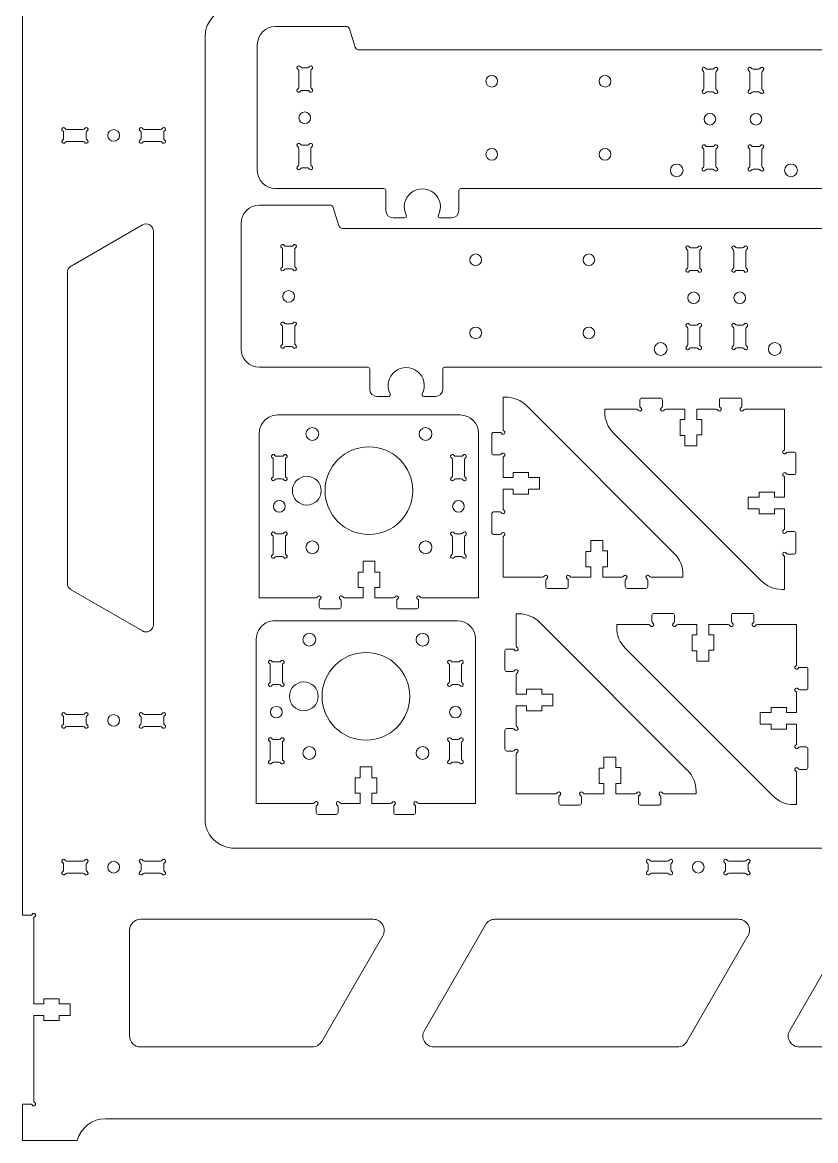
# Model space of a CAD drawing. Header units: millimetres. Extents: x 206 to 904, y 195 to 663.
# Drawn here: x 209.8 to 427, y 195.4 to 501.3 of the extents above; entities that cross this region are included whole.
import ezdxf

# ---------------------------------------------------------------- set-up
doc = ezdxf.new("R2010")
doc.units = ezdxf.units.MM

msp = doc.modelspace()

# ---------------------------------------------------------------- linework, layer by layer
at = {"color": 7, "linetype": 'Continuous', "lineweight": 15}
for p, q in [((209.85, 523.73), (209.85, 257.03)), ((298.43, 500.22), (279.16, 500.22)), ((300.94, 494.54), (299.38, 499.52)), ((259.85, 497.38), (259.85, 283.38)), ((274.16, 495.22), (274.16, 460.84)), ((506.78, 493.84), (301.9, 493.84)), ((285.51, 488.06), (285.51, 483.59)), ((287.95, 488.92), (286.38, 488.92)), ((288.81, 483.59), (288.81, 488.06)), ((396.39, 487.67), (396.39, 483.2)), ((398.82, 488.54), (397.25, 488.54)), ((399.69, 483.2), (399.69, 487.67)), ((408.99, 487.67), (408.99, 483.2)), ((411.42, 488.54), (409.85, 488.54)), ((412.29, 483.2), (412.29, 487.67)), ((286.38, 482.72), (287.95, 482.72)), ((397.25, 482.34), (398.82, 482.34)), ((409.85, 482.34), (411.42, 482.34)), ((221.15, 469.62), (221.15, 471.19)), ((222.01, 472.05), (226.48, 472.05)), ((227.35, 471.19), (227.35, 469.62)), ((242.35, 469.62), (242.35, 471.19)), ((243.21, 472.05), (247.68, 472.05)), ((248.55, 471.19), (248.55, 469.62)), ((226.48, 468.75), (222.01, 468.75)), ((247.68, 468.75), (243.21, 468.75)), ((285.51, 466.86), (285.51, 462.39)), ((287.95, 467.72), (286.38, 467.72)), ((288.81, 462.39), (288.81, 466.86)), ((396.39, 466.47), (396.39, 462)), ((398.82, 467.34), (397.25, 467.34)), ((399.69, 462), (399.69, 466.47)), ((408.99, 466.47), (408.99, 462)), ((411.42, 467.34), (409.85, 467.34)), ((412.29, 462), (412.29, 466.47)), ((286.38, 461.52), (287.95, 461.52)), ((397.25, 461.14), (398.82, 461.14)), ((409.85, 461.14), (411.42, 461.14)), ((279.16, 455.84), (308.84, 455.84)), ((309.34, 455.34), (309.34, 449.84)), ((329.34, 449.84), (329.34, 455.34)), ((329.84, 455.84), (478.84, 455.84)), ((294.01, 451.36), (274.74, 451.36)), ((296.52, 445.67), (294.96, 450.66)), ((311.34, 447.84), (314.49, 447.84)), ((324.18, 447.84), (327.34, 447.84)), ((223.17, 434.63), (242.69, 445.9)), ((245.73, 444.15), (245.73, 336.59)), ((269.74, 446.36), (269.74, 411.97)), ((502.36, 444.97), (297.48, 444.97)), ((281.09, 439.19), (281.09, 434.72)), ((283.53, 440.06), (281.96, 440.06)), ((284.39, 434.72), (284.39, 439.19)), ((391.97, 438.8), (391.97, 434.34)), ((394.4, 439.67), (392.83, 439.67)), ((395.27, 434.34), (395.27, 438.8)), ((404.57, 438.8), (404.57, 434.34)), ((407, 439.67), (405.43, 439.67)), ((407.87, 434.34), (407.87, 438.8)), ((222.16, 432.88), (222.16, 347.87)), ((281.96, 433.86), (283.53, 433.86)), ((392.83, 433.47), (394.4, 433.47)), ((405.43, 433.47), (407, 433.47)), ((281.09, 417.99), (281.09, 413.52)), ((283.53, 418.86), (281.96, 418.86)), ((284.39, 413.52), (284.39, 417.99)), ((391.97, 417.6), (391.97, 413.14)), ((394.4, 418.47), (392.83, 418.47)), ((395.27, 413.14), (395.27, 417.6)), ((404.57, 417.6), (404.57, 413.14)), ((407, 418.47), (405.43, 418.47)), ((407.87, 413.14), (407.87, 417.6)), ((281.96, 412.66), (283.53, 412.66)), ((392.83, 412.27), (394.4, 412.27)), ((405.43, 412.27), (407, 412.27)), ((274.74, 406.97), (304.42, 406.97)), ((325.42, 406.97), (474.42, 406.97)), ((304.92, 406.47), (304.92, 400.97)), ((324.92, 400.97), (324.92, 406.47)), ((306.92, 398.97), (310.07, 398.97)), ((319.76, 398.97), (322.92, 398.97)), ((341.43, 398.8), (341.43, 390.05)), ((342.13, 398.8), (341.43, 398.8)), ((378.9, 398.03), (378.9, 396.35)), ((384.55, 398.54), (379.42, 398.54)), ((385.06, 396.35), (385.06, 398.03)), ((400.66, 398.03), (400.66, 396.35)), ((406.3, 398.54), (401.17, 398.54)), ((406.81, 396.35), (406.81, 398.03)), ((388.28, 356.06), (347.94, 396.4)), ((369.26, 395.47), (369.26, 394.76)), ((378.01, 395.47), (369.26, 395.47)), ((391.22, 395.47), (385.95, 395.47)), ((391.22, 392.67), (391.22, 395.47)), ((394.5, 395.47), (394.5, 392.67)), ((399.77, 395.47), (394.5, 395.47)), ((418.51, 395.47), (407.7, 395.47)), ((418.51, 384.66), (418.51, 395.47)), ((329.71, 393.91), (279.71, 393.91)), ((389.91, 392.67), (391.22, 392.67)), ((389.91, 388.28), (389.91, 392.67)), ((394.5, 392.67), (395.81, 392.67)), ((395.81, 392.67), (395.81, 388.47)), ((274.71, 388.91), (274.71, 343.91)), ((334.71, 343.91), (334.71, 388.91)), ((338.35, 388.64), (338.35, 383.51)), ((340.54, 389.16), (338.86, 389.16)), ((371.66, 388.96), (412, 348.62)), ((391.22, 388.28), (389.91, 388.28)), ((391.22, 385.47), (391.22, 388.28)), ((394.5, 388.47), (394.5, 385.47)), ((395.81, 388.47), (394.5, 388.47)), ((280.97, 382.61), (279.41, 382.61)), ((330.01, 382.61), (328.45, 382.61)), ((338.86, 383), (340.54, 383)), ((394.5, 385.47), (391.22, 385.47)), ((421.08, 383.77), (419.4, 383.77)), ((421.59, 378.12), (421.59, 383.25)), ((278.54, 381.75), (278.54, 377.28)), ((281.84, 377.28), (281.84, 381.75)), ((327.58, 381.75), (327.58, 377.28)), ((330.88, 377.28), (330.88, 381.75)), ((341.43, 382.11), (341.43, 376.8)), ((279.41, 376.41), (280.97, 376.41)), ((328.45, 376.41), (330.01, 376.41)), ((341.43, 376.8), (344.23, 376.8)), ((344.23, 378.15), (348.43, 378.15)), ((344.23, 376.8), (344.23, 378.15)), ((348.43, 378.15), (348.43, 376.8)), ((348.43, 376.8), (351.43, 376.8)), ((351.43, 376.8), (351.43, 373.6)), ((418.51, 371.41), (418.51, 376.72)), ((419.4, 377.61), (421.08, 377.61)), ((341.43, 373.6), (341.43, 368.29)), ((344.23, 373.6), (341.43, 373.6)), ((344.23, 372.25), (344.23, 373.6)), ((348.43, 373.6), (348.43, 372.25)), ((351.43, 373.6), (348.43, 373.6)), ((348.43, 372.25), (344.23, 372.25)), ((408.51, 371.41), (411.51, 371.41)), ((408.51, 368.21), (408.51, 371.41)), ((411.51, 372.76), (415.71, 372.76)), ((411.51, 371.41), (411.51, 372.76)), ((415.71, 372.76), (415.71, 371.41)), ((415.71, 371.41), (418.51, 371.41)), ((340.54, 367.4), (338.86, 367.4)), ((411.51, 368.21), (408.51, 368.21)), ((411.51, 366.86), (411.51, 368.21)), ((415.71, 368.21), (415.71, 366.86)), ((418.51, 368.21), (415.71, 368.21)), ((418.51, 362.9), (418.51, 368.21)), ((338.35, 366.89), (338.35, 361.76)), ((415.71, 366.86), (411.51, 366.86)), ((280.97, 361.41), (279.41, 361.41)), ((330.01, 361.41), (328.45, 361.41)), ((338.86, 361.25), (340.54, 361.25)), ((421.08, 362.01), (419.4, 362.01)), ((421.59, 356.37), (421.59, 361.5)), ((278.54, 360.55), (278.54, 356.08)), ((281.84, 356.08), (281.84, 360.55)), ((327.58, 360.55), (327.58, 356.08)), ((330.88, 356.08), (330.88, 360.55)), ((341.43, 360.36), (341.43, 349.55)), ((365.44, 359.55), (368.72, 359.55)), ((365.44, 356.55), (365.44, 359.55)), ((368.72, 359.55), (368.72, 356.73)), ((279.41, 355.21), (280.97, 355.21)), ((328.45, 355.21), (330.01, 355.21)), ((364.13, 356.55), (365.44, 356.55)), ((364.13, 352.35), (364.13, 356.55)), ((368.72, 356.73), (370.03, 356.73)), ((370.03, 356.73), (370.03, 352.35)), ((418.51, 346.21), (418.51, 354.97)), ((419.4, 355.86), (421.08, 355.86)), ((303.11, 353.91), (306.31, 353.91)), ((303.11, 350.91), (303.11, 353.91)), ((306.31, 353.91), (306.31, 350.91)), ((365.44, 352.35), (364.13, 352.35)), ((365.44, 349.55), (365.44, 352.35)), ((368.72, 352.35), (368.72, 349.55)), ((370.03, 352.35), (368.72, 352.35)), ((301.76, 350.91), (303.11, 350.91)), ((301.76, 346.71), (301.76, 350.91)), ((306.31, 350.91), (307.66, 350.91)), ((307.66, 350.91), (307.66, 346.71)), ((341.43, 349.55), (352.24, 349.55)), ((360.17, 349.55), (365.44, 349.55)), ((368.72, 349.55), (373.99, 349.55)), ((381.93, 349.55), (390.68, 349.55)), ((390.68, 349.55), (390.68, 350.25)), ((242.69, 334.84), (223.17, 346.11)), ((303.11, 346.71), (301.76, 346.71)), ((303.11, 343.91), (303.11, 346.71)), ((306.31, 346.71), (306.31, 343.91)), ((307.66, 346.71), (306.31, 346.71)), ((353.13, 348.66), (353.13, 346.98)), ((353.64, 346.47), (358.77, 346.47)), ((359.28, 346.98), (359.28, 348.66)), ((374.88, 348.66), (374.88, 346.98)), ((375.39, 346.47), (380.52, 346.47)), ((381.04, 346.98), (381.04, 348.66)), ((417.81, 346.21), (418.51, 346.21)), ((274.71, 343.91), (290.25, 343.91)), ((291.11, 343.05), (291.11, 341.41)), ((297.11, 341.41), (297.11, 343.05)), ((297.98, 343.91), (303.11, 343.91)), ((306.31, 343.91), (311.45, 343.91)), ((312.31, 343.05), (312.31, 341.41)), ((318.31, 341.41), (318.31, 343.05)), ((319.18, 343.91), (334.71, 343.91)), ((291.61, 340.91), (296.61, 340.91)), ((312.81, 340.91), (317.81, 340.91)), ((387.83, 339.63), (382.7, 339.63)), ((409.59, 339.63), (404.46, 339.63)), ((328.89, 337.63), (278.89, 337.63)), ((345.03, 339.52), (345.03, 330.76)), ((345.73, 339.52), (345.03, 339.52)), ((391.87, 296.78), (351.53, 337.12)), ((382.19, 339.11), (382.19, 337.44)), ((388.35, 337.44), (388.35, 339.11)), ((403.94, 339.11), (403.94, 337.44)), ((410.1, 337.44), (410.1, 339.11)), ((372.54, 336.55), (372.54, 335.85)), ((381.3, 336.55), (372.54, 336.55)), ((394.5, 336.55), (389.23, 336.55)), ((393.19, 333.75), (394.5, 333.75)), ((393.19, 329.37), (393.19, 333.75)), ((394.5, 333.75), (394.5, 336.55)), ((397.79, 336.55), (397.79, 333.75)), ((403.05, 336.55), (397.79, 336.55)), ((397.79, 333.75), (399.09, 333.75)), ((399.09, 333.75), (399.09, 329.55)), ((421.8, 336.55), (410.99, 336.55)), ((421.8, 325.74), (421.8, 336.55)), ((273.89, 332.63), (273.89, 287.63)), ((333.89, 287.63), (333.89, 332.63)), ((341.95, 329.36), (341.95, 324.23)), ((344.14, 329.88), (342.46, 329.88)), ((374.95, 330.04), (415.29, 289.7)), ((394.5, 329.37), (393.19, 329.37)), ((394.5, 326.55), (394.5, 329.37)), ((397.79, 329.55), (397.79, 326.55)), ((399.09, 329.55), (397.79, 329.55)), ((277.72, 325.46), (277.72, 320.99)), ((280.15, 326.33), (278.59, 326.33)), ((281.02, 320.99), (281.02, 325.46)), ((326.76, 325.46), (326.76, 320.99)), ((329.19, 326.33), (327.63, 326.33)), ((330.06, 320.99), (330.06, 325.46)), ((397.79, 326.55), (394.5, 326.55)), ((424.36, 324.85), (422.68, 324.85)), ((424.87, 319.21), (424.87, 324.34)), ((342.46, 323.72), (344.14, 323.72)), ((345.03, 322.83), (345.03, 317.52)), ((278.59, 320.13), (280.15, 320.13)), ((327.63, 320.13), (329.19, 320.13)), ((347.83, 318.87), (352.03, 318.87)), ((347.83, 317.52), (347.83, 318.87)), ((352.03, 318.87), (352.03, 317.52)), ((422.68, 318.7), (424.36, 318.7)), ((345.03, 317.52), (347.83, 317.52)), ((352.03, 317.52), (355.03, 317.52)), ((355.03, 317.52), (355.03, 314.32)), ((421.8, 312.5), (421.8, 317.81)), ((345.03, 314.32), (345.03, 309.01)), ((347.83, 314.32), (345.03, 314.32)), ((347.83, 312.97), (347.83, 314.32)), ((352.03, 312.97), (347.83, 312.97)), ((352.03, 314.32), (352.03, 312.97)), ((355.03, 314.32), (352.03, 314.32)), ((411.8, 312.5), (414.8, 312.5)), ((411.8, 309.3), (411.8, 312.5)), ((414.8, 313.85), (419, 313.85)), ((414.8, 312.5), (414.8, 313.85)), ((419, 313.85), (419, 312.5)), ((419, 312.5), (421.8, 312.5)), ((221.15, 311.14), (221.15, 309.57)), ((226.48, 312), (222.01, 312)), ((227.35, 309.57), (227.35, 311.14)), ((242.35, 311.14), (242.35, 309.57)), ((247.68, 312), (243.21, 312)), ((248.55, 309.57), (248.55, 311.14)), ((414.8, 309.3), (411.8, 309.3)), ((414.8, 307.95), (414.8, 309.3)), ((419, 309.3), (419, 307.95)), ((421.8, 309.3), (419, 309.3)), ((421.8, 303.99), (421.8, 309.3)), ((222.01, 308.7), (226.48, 308.7)), ((243.21, 308.7), (247.68, 308.7)), ((341.95, 307.61), (341.95, 302.48)), ((344.14, 308.12), (342.46, 308.12)), ((419, 307.95), (414.8, 307.95)), ((277.72, 304.26), (277.72, 299.79)), ((280.15, 305.13), (278.59, 305.13)), ((281.02, 299.79), (281.02, 304.26)), ((326.76, 304.26), (326.76, 299.79)), ((329.19, 305.13), (327.63, 305.13)), ((330.06, 299.79), (330.06, 304.26)), ((424.36, 303.1), (422.68, 303.1)), ((342.46, 301.97), (344.14, 301.97)), ((345.03, 301.08), (345.03, 290.27)), ((369.04, 300.27), (372.32, 300.27)), ((369.04, 297.27), (369.04, 300.27)), ((372.32, 300.27), (372.32, 297.45)), ((424.87, 297.46), (424.87, 302.59)), ((278.59, 298.93), (280.15, 298.93)), ((302.29, 297.63), (305.49, 297.63)), ((302.29, 294.63), (302.29, 297.63)), ((305.49, 297.63), (305.49, 294.63)), ((327.63, 298.93), (329.19, 298.93)), ((367.73, 297.27), (369.04, 297.27)), ((367.73, 293.07), (367.73, 297.27)), ((372.32, 297.45), (373.63, 297.45)), ((373.63, 297.45), (373.63, 293.07)), ((422.68, 296.94), (424.36, 296.94)), ((300.94, 294.63), (302.29, 294.63)), ((300.94, 290.43), (300.94, 294.63)), ((305.49, 294.63), (306.84, 294.63)), ((306.84, 294.63), (306.84, 290.43)), ((421.8, 287.3), (421.8, 296.05)), ((369.04, 293.07), (367.73, 293.07)), ((369.04, 290.27), (369.04, 293.07)), ((372.32, 293.07), (372.32, 290.27)), ((373.63, 293.07), (372.32, 293.07)), ((394.28, 290.27), (394.28, 290.97)), ((273.89, 287.63), (289.42, 287.63)), ((297.16, 287.63), (302.29, 287.63)), ((302.29, 290.43), (300.94, 290.43)), ((302.29, 287.63), (302.29, 290.43)), ((305.49, 290.43), (305.49, 287.63)), ((306.84, 290.43), (305.49, 290.43)), ((305.49, 287.63), (310.62, 287.63)), ((318.36, 287.63), (333.89, 287.63)), ((345.03, 290.27), (355.84, 290.27)), ((356.72, 289.38), (356.72, 287.7)), ((362.88, 287.7), (362.88, 289.38)), ((363.77, 290.27), (369.04, 290.27)), ((372.32, 290.27), (377.59, 290.27)), ((378.48, 289.38), (378.48, 287.7)), ((384.63, 287.7), (384.63, 289.38)), ((385.52, 290.27), (394.28, 290.27)), ((290.29, 286.76), (290.29, 285.13)), ((290.79, 284.63), (295.79, 284.63)), ((296.29, 285.13), (296.29, 286.76)), ((311.49, 286.76), (311.49, 285.13)), ((311.99, 284.63), (316.99, 284.63)), ((317.49, 285.13), (317.49, 286.76)), ((357.24, 287.19), (362.37, 287.19)), ((378.99, 287.19), (384.12, 287.19)), ((421.09, 287.3), (421.8, 287.3)), ((267.85, 275.38), (530.6, 275.38)), ((221.15, 269.42), (221.15, 270.99)), ((222.01, 271.85), (226.48, 271.85)), ((227.35, 270.99), (227.35, 269.42)), ((242.35, 269.42), (242.35, 270.99)), ((243.21, 271.85), (247.68, 271.85)), ((248.55, 270.99), (248.55, 269.42)), ((381.15, 269.42), (381.15, 270.99)), ((382.01, 271.85), (386.48, 271.85)), ((387.35, 270.99), (387.35, 269.42)), ((402.35, 269.42), (402.35, 270.99)), ((403.21, 271.85), (407.68, 271.85)), ((408.55, 270.99), (408.55, 269.42)), ((226.48, 268.55), (222.01, 268.55)), ((247.68, 268.55), (243.21, 268.55)), ((386.48, 268.55), (382.01, 268.55)), ((407.68, 268.55), (403.21, 268.55)), ((209.85, 257.03), (212.08, 257.03)), ((212.95, 256.16), (212.95, 232.8)), ((305.89, 255.95), (242.19, 255.95)), ((319.89, 225.52), (336.59, 254.45)), ((405.89, 255.95), (339.19, 255.95)), ((419.89, 225.52), (436.59, 254.45)), ((239.19, 224.02), (239.19, 252.95)), ((291.78, 222.52), (308.48, 251.45)), ((391.78, 222.52), (408.48, 251.45)), ((212.95, 232.8), (215.75, 232.8)), ((215.75, 234.15), (219.95, 234.15)), ((215.75, 232.8), (215.75, 234.15)), ((219.95, 234.15), (219.95, 232.8)), ((219.95, 232.8), (222.95, 232.8)), ((222.95, 232.8), (222.95, 229.6)), ((212.95, 229.6), (212.95, 206.24)), ((215.75, 229.6), (212.95, 229.6)), ((215.75, 228.25), (215.75, 229.6)), ((219.95, 229.6), (219.95, 228.25)), ((222.95, 229.6), (219.95, 229.6)), ((219.95, 228.25), (215.75, 228.25)), ((242.19, 221.02), (289.19, 221.02)), ((389.19, 221.02), (322.49, 221.02)), ((489.19, 221.02), (422.49, 221.02)), ((209.85, 205.38), (209.85, 195.38)), ((212.08, 205.38), (209.85, 205.38)), ((232.59, 201.38), (515.75, 201.38)), ((209.85, 195.38), (224.85, 195.38))]:
    msp.add_line(p, q, dxfattribs=at)
for centre, radius in [((338.34, 485.22), 1.6), ((369.34, 485.22), 1.6), ((287.16, 475.22), 1.6), ((398.04, 474.84), 1.6), ((410.64, 474.84), 1.6), ((234.85, 470.4), 1.6), ((338.34, 465.22), 1.6), ((369.34, 465.22), 1.6), ((388.98, 460.83), 1.75), ((420.24, 460.83), 1.75), ((333.92, 436.36), 1.6), ((364.92, 436.36), 1.6), ((282.74, 426.36), 1.6), ((393.62, 425.97), 1.6), ((406.22, 425.97), 1.6), ((333.92, 416.36), 1.6), ((364.92, 416.36), 1.6), ((384.56, 411.96), 1.75), ((415.82, 411.96), 1.75), ((289.21, 388.71), 1.75), ((320.21, 388.71), 1.75), ((304.71, 373.21), 12), ((287.71, 373.21), 3.95), ((280.19, 368.91), 1.6), ((329.23, 368.91), 1.6), ((289.21, 357.71), 1.75), ((320.21, 357.71), 1.75), ((288.39, 332.43), 1.75), ((319.39, 332.43), 1.75), ((303.89, 316.93), 12), ((286.89, 316.93), 3.95), ((279.37, 312.63), 1.6), ((328.41, 312.63), 1.6), ((234.85, 310.35), 1.6), ((288.39, 301.43), 1.75), ((319.39, 301.43), 1.75), ((234.85, 270.2), 1.6), ((394.85, 270.2), 1.6)]:
    msp.add_circle(centre, radius, dxfattribs=at)
for centre, radius, start, end in [((267.85, 497.38), 8, 90.0001, 180), ((279.16, 495.22), 5, 90, 180), ((298.43, 499.22), 1, 17.3857, 90), ((301.9, 494.84), 1, 197.3857, 270), ((285.51, 488.92), 0.5, 29.9998, 239.9998), ((285.01, 488.06), 0.5, 360, 59.9998), ((286.38, 489.42), 0.5, 210, 269.9999), ((287.95, 489.42), 0.5, 269.9999, 329.9997), ((288.81, 488.92), 0.5, 300, 149.9997), ((289.31, 488.06), 0.5, 119.9998, 179.9998), ((396.39, 488.54), 0.5, 30.0002, 239.9999), ((395.89, 487.67), 0.5, 0, 60), ((397.25, 489.04), 0.5, 210.0002, 270), ((398.82, 489.04), 0.5, 270, 330.0001), ((399.69, 488.54), 0.5, 300.0002, 150.0002), ((400.19, 487.67), 0.5, 119.9995, 179.9997), ((408.99, 488.54), 0.5, 30.0002, 239.9999), ((408.49, 487.67), 0.5, 0, 60), ((409.85, 489.04), 0.5, 210.0002, 270), ((411.42, 489.04), 0.5, 270, 330.0001), ((412.29, 488.54), 0.5, 300.0002, 150.0002), ((412.79, 487.67), 0.5, 119.9995, 179.9997), ((285.01, 483.59), 0.5, 300, 359.9999), ((289.31, 483.59), 0.5, 179.9999, 239.9997), ((285.51, 482.72), 0.5, 119.9998, 329.9998), ((286.38, 482.22), 0.5, 90, 149.9998), ((287.95, 482.22), 0.5, 29.9999, 89.9998), ((288.81, 482.72), 0.5, 209.9998, 59.9998), ((396.39, 482.34), 0.5, 120.0001, 330.0001), ((395.89, 483.2), 0.5, 300.0002, 0), ((397.25, 481.84), 0.5, 89.9999, 150), ((398.82, 481.84), 0.5, 30.0003, 90.0001), ((399.69, 482.34), 0.5, 210.0003, 60), ((400.19, 483.2), 0.5, 180.0002, 240.0001), ((408.99, 482.34), 0.5, 120.0001, 330.0001), ((408.49, 483.2), 0.5, 300.0002, 0), ((409.85, 481.84), 0.5, 89.9999, 150), ((411.42, 481.84), 0.5, 30.0003, 90.0001), ((412.29, 482.34), 0.5, 210.0003, 60), ((412.79, 483.2), 0.5, 180.0002, 240.0001), ((221.15, 472.05), 0.5, 30.0001, 240.0001), ((220.65, 471.19), 0.5, 0, 60), ((222.01, 472.55), 0.5, 210.0002, 270), ((226.48, 472.55), 0.5, 270, 330), ((227.35, 472.05), 0.5, 300.0002, 149.9999), ((227.85, 471.19), 0.5, 120.0002, 180), ((242.35, 472.05), 0.5, 30.0002, 239.9999), ((241.85, 471.19), 0.5, 0, 60), ((243.21, 472.55), 0.5, 210.0002, 270), ((247.68, 472.55), 0.5, 269.9999, 330), ((248.55, 472.05), 0.5, 300.0002, 149.9999), ((249.05, 471.19), 0.5, 120.0002, 180), ((221.15, 468.75), 0.5, 120.0001, 330.0001), ((220.65, 469.62), 0.5, 300.0002, 0), ((222.01, 468.25), 0.5, 90, 150), ((226.48, 468.25), 0.5, 30.0002, 90), ((227.35, 468.75), 0.5, 210.0002, 60.0002), ((227.85, 469.62), 0.5, 180.0008, 239.9996), ((242.35, 468.75), 0.5, 120.0001, 330.0001), ((241.85, 469.62), 0.5, 300.0002, 0), ((243.21, 468.25), 0.5, 90, 150), ((247.68, 468.25), 0.5, 30.0002, 90), ((248.55, 468.75), 0.5, 210.0003, 60), ((249.05, 469.62), 0.5, 180.0005, 240), ((285.51, 467.72), 0.5, 30, 239.9997), ((288.81, 467.72), 0.5, 300, 149.9997), ((285.01, 466.86), 0.5, 360, 59.9998), ((286.38, 468.22), 0.5, 210, 269.9999), ((287.95, 468.22), 0.5, 269.9999, 329.9997), ((289.31, 466.86), 0.5, 119.9998, 179.9998), ((396.39, 467.34), 0.5, 30.0002, 239.9999), ((395.89, 466.47), 0.5, 0, 60), ((397.25, 467.84), 0.5, 210.0002, 270), ((398.82, 467.84), 0.5, 270, 330.0001), ((399.69, 467.34), 0.5, 300.0003, 150), ((400.19, 466.47), 0.5, 119.9995, 179.9997), ((408.99, 467.34), 0.5, 30.0002, 239.9999), ((408.49, 466.47), 0.5, 0, 60), ((409.85, 467.84), 0.5, 210.0002, 270), ((411.42, 467.84), 0.5, 270, 330.0001), ((412.29, 467.34), 0.5, 300.0003, 150), ((412.79, 466.47), 0.5, 119.9995, 179.9997), ((285.01, 462.39), 0.5, 300, 0), ((289.31, 462.39), 0.5, 179.9999, 239.9997), ((395.89, 462), 0.5, 300.0002, 0), ((400.19, 462), 0.5, 180, 240.0001), ((408.49, 462), 0.5, 300.0002, 0), ((412.79, 462), 0.5, 180, 240.0001), ((279.16, 460.84), 5, 180, 270), ((285.51, 461.52), 0.5, 119.9998, 329.9998), ((286.38, 461.02), 0.5, 90, 149.9998), ((287.95, 461.02), 0.5, 29.9999, 89.9998), ((288.81, 461.52), 0.5, 210, 59.9997), ((396.39, 461.14), 0.5, 120.0002, 329.9999), ((397.25, 460.64), 0.5, 89.9999, 150), ((398.82, 460.64), 0.5, 30.0003, 90.0001), ((399.69, 461.14), 0.5, 210.0003, 60), ((408.99, 461.14), 0.5, 120.0002, 329.9999), ((409.85, 460.64), 0.5, 89.9999, 150), ((411.42, 460.64), 0.5, 30.0003, 90.0001), ((412.29, 461.14), 0.5, 210.0003, 60), ((308.84, 455.34), 0.5, 0, 90), ((319.34, 450.83), 4.95, 332.7389, 207.2611), ((329.84, 455.34), 0.5, 90, 180), ((274.74, 446.36), 5, 90, 180), ((294.01, 450.36), 1, 17.3857, 90), ((311.34, 449.84), 2, 180, 270), ((327.34, 449.84), 2, 270, 0), ((314.49, 448.34), 0.5, 270, 27.2611), ((324.18, 448.34), 0.5, 152.7389, 270), ((243.71, 444.15), 2.03, 0, 120), ((297.48, 445.97), 1, 197.3857, 270), ((281.09, 440.06), 0.5, 29.9998, 239.9998), ((280.59, 439.19), 0.5, 360, 59.9998), ((281.96, 440.56), 0.5, 210, 269.9999), ((283.53, 440.56), 0.5, 269.9999, 329.9997), ((284.39, 440.06), 0.5, 300, 149.9997), ((284.89, 439.19), 0.5, 119.9998, 179.9998), ((391.97, 439.67), 0.5, 30.0002, 239.9999), ((391.47, 438.8), 0.5, 0, 60), ((392.83, 440.17), 0.5, 210.0002, 270), ((394.4, 440.17), 0.5, 270, 330.0001), ((395.27, 439.67), 0.5, 300.0002, 150.0002), ((395.77, 438.8), 0.5, 119.9995, 179.9997), ((404.57, 439.67), 0.5, 30.0002, 239.9999), ((404.07, 438.8), 0.5, 0, 60), ((405.43, 440.17), 0.5, 210.0002, 270), ((407, 440.17), 0.5, 270, 330.0001), ((407.87, 439.67), 0.5, 300.0002, 150.0002), ((408.37, 438.8), 0.5, 119.9995, 179.9997), ((224.18, 432.88), 2.03, 120, 180), ((280.59, 434.72), 0.5, 300, 359.9999), ((284.89, 434.72), 0.5, 179.9999, 239.9997), ((281.09, 433.86), 0.5, 119.9998, 329.9998), ((281.96, 433.36), 0.5, 90, 149.9998), ((283.53, 433.36), 0.5, 29.9999, 89.9998), ((284.39, 433.86), 0.5, 209.9998, 59.9998), ((391.97, 433.47), 0.5, 120.0001, 330.0001), ((391.47, 434.34), 0.5, 300.0002, 0), ((392.83, 432.97), 0.5, 89.9999, 150), ((394.4, 432.97), 0.5, 30.0003, 90.0001), ((395.27, 433.47), 0.5, 210.0003, 60), ((395.77, 434.34), 0.5, 180.0002, 240.0001), ((404.57, 433.47), 0.5, 120.0001, 330.0001), ((404.07, 434.34), 0.5, 300.0002, 0), ((405.43, 432.97), 0.5, 89.9999, 150), ((407, 432.97), 0.5, 30.0003, 90.0001), ((407.87, 433.47), 0.5, 210.0003, 60), ((408.37, 434.34), 0.5, 180.0002, 240.0001), ((281.09, 418.86), 0.5, 30, 239.9997), ((284.39, 418.86), 0.5, 300, 149.9997), ((280.59, 417.99), 0.5, 360, 59.9998), ((281.96, 419.36), 0.5, 210, 269.9999), ((283.53, 419.36), 0.5, 269.9999, 329.9997), ((284.89, 417.99), 0.5, 119.9998, 179.9998), ((391.97, 418.47), 0.5, 30.0002, 239.9999), ((391.47, 417.6), 0.5, 0, 60), ((392.83, 418.97), 0.5, 210.0002, 270), ((394.4, 418.97), 0.5, 270, 330.0001), ((395.27, 418.47), 0.5, 300.0003, 150), ((395.77, 417.6), 0.5, 119.9995, 179.9997), ((404.57, 418.47), 0.5, 30.0002, 239.9999), ((404.07, 417.6), 0.5, 0, 60), ((405.43, 418.97), 0.5, 210.0002, 270), ((407, 418.97), 0.5, 270, 330.0001), ((407.87, 418.47), 0.5, 300.0003, 150), ((408.37, 417.6), 0.5, 119.9995, 179.9997), ((281.09, 412.66), 0.5, 119.9998, 329.9998), ((280.59, 413.52), 0.5, 300, 0), ((284.39, 412.66), 0.5, 210, 59.9997), ((284.89, 413.52), 0.5, 179.9999, 239.9997), ((391.47, 413.14), 0.5, 300.0002, 0), ((395.77, 413.14), 0.5, 180, 240.0001), ((404.07, 413.14), 0.5, 300.0002, 0), ((408.37, 413.14), 0.5, 180, 240.0001), ((274.74, 411.97), 5, 180, 270), ((281.96, 412.16), 0.5, 90, 149.9998), ((283.53, 412.16), 0.5, 29.9999, 89.9998), ((391.97, 412.27), 0.5, 120.0002, 329.9999), ((392.83, 411.77), 0.5, 89.9999, 150), ((394.4, 411.77), 0.5, 30.0003, 90.0001), ((395.27, 412.27), 0.5, 210.0003, 60), ((404.57, 412.27), 0.5, 120.0002, 329.9999), ((405.43, 411.77), 0.5, 89.9999, 150), ((407, 411.77), 0.5, 30.0003, 90.0001), ((407.87, 412.27), 0.5, 210.0003, 60), ((304.42, 406.47), 0.5, 0, 90), ((325.42, 406.47), 0.5, 90, 180), ((314.92, 401.97), 4.95, 332.7389, 207.2611), ((306.92, 400.97), 2, 180, 270), ((322.92, 400.97), 2, 270, 0), ((310.07, 399.47), 0.5, 270, 27.2611), ((319.76, 399.47), 0.5, 152.7389, 270), ((342.13, 390.59), 8.21, 45, 90), ((379.42, 398.03), 0.513, 89.9999, 179.9999), ((384.55, 398.03), 0.513, 0, 90), ((401.17, 398.03), 0.513, 89.9999, 179.9999), ((406.3, 398.03), 0.513, 0, 90), ((377.47, 394.76), 8.21, 180, 225), ((378.01, 394.95), 0.513, 30.0002, 90.0001), ((378.9, 395.47), 0.513, 210.0003, 60), ((379.42, 396.35), 0.513, 180, 240), ((385.06, 395.47), 0.513, 120.0001, 330), ((384.55, 396.35), 0.513, 300.0002, 0), ((385.95, 394.95), 0.513, 90, 150), ((399.77, 394.95), 0.513, 30.0002, 90.0001), ((400.66, 395.47), 0.513, 210.0003, 60), ((401.17, 396.35), 0.513, 180, 240), ((406.81, 395.47), 0.513, 120.0003, 329.9999), ((406.3, 396.35), 0.513, 300.0002, 0), ((407.7, 394.95), 0.513, 90, 150), ((279.71, 388.91), 5, 90, 180.0001), ((329.71, 388.91), 5, 0, 89.9999), ((338.86, 388.64), 0.513, 90, 180), ((340.54, 388.64), 0.513, 30.0002, 90), ((341.43, 389.16), 0.513, 210.0001, 60), ((341.94, 390.05), 0.513, 180, 240), ((278.54, 382.61), 0.5, 30.0003, 240), ((279.41, 383.11), 0.5, 210.0003, 270.0001), ((280.97, 383.11), 0.5, 269.9999, 330), ((281.84, 382.61), 0.5, 300.0001, 150.0001), ((327.58, 382.61), 0.5, 30.0002, 240.0002), ((328.45, 383.11), 0.5, 210.0003, 270.0001), ((330.01, 383.11), 0.5, 270, 330), ((330.88, 382.61), 0.5, 300.0001, 150.0001), ((338.86, 383.51), 0.513, 180, 269.9998), ((340.54, 383.51), 0.513, 269.9999, 329.9999), ((341.43, 383), 0.513, 300.0002, 149.9998), ((341.94, 382.11), 0.513, 120.0001, 179.9999), ((418.51, 383.77), 0.513, 120.0002, 329.9998), ((418, 384.66), 0.513, 300.0001, 359.9998), ((419.4, 383.25), 0.513, 89.9999, 149.9999), ((421.08, 383.25), 0.513, 0, 90), ((278.04, 381.75), 0.5, 0.0002, 60.0001), ((282.34, 381.75), 0.5, 120.0002, 180), ((327.08, 381.75), 0.5, 0.0002, 60.0001), ((331.38, 381.75), 0.5, 120.0002, 180), ((278.54, 376.41), 0.5, 120.0003, 330), ((278.04, 377.28), 0.5, 299.9995, 359.9997), ((279.41, 375.91), 0.5, 90, 150.0001), ((280.97, 375.91), 0.5, 30.0002, 90), ((281.84, 376.41), 0.5, 210.0002, 59.9999), ((282.34, 377.28), 0.5, 179.9999, 240), ((327.58, 376.41), 0.5, 120.0003, 330), ((327.08, 377.28), 0.5, 299.9995, 359.9997), ((328.45, 375.91), 0.5, 90.0002, 150.0001), ((330.01, 375.91), 0.5, 30.0002, 90), ((330.88, 376.41), 0.5, 210.0002, 59.9999), ((331.38, 377.28), 0.5, 179.9999, 240), ((418.51, 377.61), 0.513, 30.0001, 240), ((418, 376.72), 0.513, 0, 60), ((419.4, 378.12), 0.513, 210.0002, 270), ((421.08, 378.12), 0.513, 270, 0), ((338.86, 366.89), 0.513, 90, 180), ((340.54, 366.89), 0.513, 30.0002, 90), ((341.43, 367.4), 0.513, 210.0001, 60), ((341.94, 368.29), 0.513, 180, 240), ((278.54, 361.41), 0.5, 30.0003, 240), ((279.41, 361.91), 0.5, 210.0003, 270.0001), ((280.97, 361.91), 0.5, 269.9999, 330), ((281.84, 361.41), 0.5, 300.0002, 149.9999), ((327.58, 361.41), 0.5, 30.0002, 240.0002), ((328.45, 361.91), 0.5, 210.0003, 270.0001), ((330.01, 361.91), 0.5, 270, 330), ((330.88, 361.41), 0.5, 300.0002, 149.9999), ((338.86, 361.76), 0.513, 180, 270), ((340.54, 361.76), 0.513, 269.9999, 329.9999), ((341.43, 361.25), 0.513, 300.0002, 149.9998), ((418.51, 362.01), 0.513, 120.0002, 329.9998), ((418, 362.9), 0.513, 300.0001, 359.9999), ((419.4, 361.5), 0.513, 89.9999, 149.9999), ((421.08, 361.5), 0.513, 360, 89.9998), ((278.04, 360.55), 0.5, 0, 60.0001), ((282.34, 360.55), 0.5, 120.0002, 180), ((327.08, 360.55), 0.5, 0, 60.0001), ((331.38, 360.55), 0.5, 120.0002, 180), ((341.94, 360.36), 0.513, 120.0001, 179.9998), ((278.54, 355.21), 0.5, 120.0003, 330), ((278.04, 356.08), 0.5, 299.9995, 359.9997), ((279.41, 354.71), 0.5, 90, 150.0001), ((280.97, 354.71), 0.5, 30.0002, 90), ((281.84, 355.21), 0.5, 210.0002, 59.9999), ((282.34, 356.08), 0.5, 180, 240), ((327.58, 355.21), 0.5, 120.0003, 330), ((327.08, 356.08), 0.5, 299.9995, 359.9997), ((328.45, 354.71), 0.5, 90.0002, 150.0001), ((330.01, 354.71), 0.5, 30.0002, 90), ((330.88, 355.21), 0.5, 210.0002, 59.9999), ((331.38, 356.08), 0.5, 180, 240), ((382.47, 350.25), 8.21, 0, 45), ((418.51, 355.86), 0.513, 30.0001, 240), ((418, 354.97), 0.513, 0, 60), ((419.4, 356.37), 0.513, 210.0002, 270), ((421.08, 356.37), 0.513, 270, 0), ((352.24, 350.06), 0.513, 270, 330), ((353.13, 349.55), 0.513, 300.0003, 149.9999), ((353.64, 348.66), 0.513, 120.0002, 180), ((359.28, 349.55), 0.513, 30.0003, 240), ((358.77, 348.66), 0.513, 0, 60), ((360.17, 350.06), 0.513, 210.0002, 270.0001), ((373.99, 350.06), 0.513, 270, 330), ((374.88, 349.55), 0.513, 300.0001, 150), ((375.39, 348.66), 0.513, 120.0002, 180), ((381.04, 349.55), 0.513, 30.0003, 240), ((380.52, 348.66), 0.513, 0, 60), ((381.93, 350.06), 0.513, 210.0002, 270.0001), ((224.18, 347.87), 2.02, 180, 240), ((353.64, 346.98), 0.513, 180, 270), ((358.77, 346.98), 0.513, 269.9999, 359.9999), ((375.39, 346.98), 0.513, 180, 270), ((380.52, 346.98), 0.513, 269.9999, 359.9999), ((417.81, 354.42), 8.21, 225, 270), ((290.25, 344.41), 0.5, 270, 330), ((291.11, 343.91), 0.5, 300.0001, 150), ((291.61, 343.05), 0.5, 120.0002, 179.9999), ((297.11, 343.91), 0.5, 30.0002, 240.0001), ((296.61, 343.05), 0.5, 0, 60), ((297.98, 344.41), 0.5, 210.0002, 270), ((311.45, 344.41), 0.5, 270, 330), ((312.31, 343.91), 0.5, 300.0003, 149.9999), ((312.81, 343.05), 0.5, 120.0002, 179.9999), ((318.31, 343.91), 0.5, 30.0001, 240.0001), ((317.81, 343.05), 0.5, 0, 60), ((319.18, 344.41), 0.5, 210.0002, 270), ((291.61, 341.41), 0.5, 180, 270), ((296.61, 341.41), 0.5, 269.9999, 359.9999), ((312.81, 341.41), 0.5, 180, 270), ((317.81, 341.41), 0.5, 269.9999, 359.9999), ((382.7, 339.11), 0.513, 89.9999, 179.9999), ((387.83, 339.11), 0.513, 0, 90), ((404.46, 339.11), 0.513, 89.9999, 179.9999), ((409.59, 339.11), 0.513, 0, 90), ((243.71, 336.59), 2.03, 240, 0), ((278.89, 332.63), 5, 90, 180.0001), ((328.89, 332.63), 5, 0, 89.9999), ((345.73, 331.31), 8.21, 45, 90), ((382.19, 336.55), 0.513, 210.0003, 60), ((382.7, 337.44), 0.513, 180, 240), ((388.35, 336.55), 0.513, 120.0001, 330), ((387.83, 337.44), 0.513, 300.0002, 0), ((403.94, 336.55), 0.513, 210.0003, 60), ((404.46, 337.44), 0.513, 180, 240), ((410.1, 336.55), 0.513, 120.0003, 329.9999), ((409.59, 337.44), 0.513, 300.0002, 0), ((380.75, 335.85), 8.21, 180, 225), ((381.3, 336.04), 0.513, 30.0002, 90.0001), ((389.23, 336.04), 0.513, 90, 150), ((403.05, 336.04), 0.513, 30.0002, 90.0001), ((410.99, 336.04), 0.513, 90, 150), ((345.54, 330.76), 0.513, 180, 240), ((342.46, 329.36), 0.513, 90, 180), ((344.14, 329.36), 0.513, 30.0002, 90), ((345.03, 329.88), 0.513, 210.0001, 60), ((277.72, 326.33), 0.5, 30.0003, 240), ((277.22, 325.46), 0.5, 0.0002, 60.0001), ((278.59, 326.83), 0.5, 210.0003, 270.0001), ((280.15, 326.83), 0.5, 269.9999, 330), ((281.02, 326.33), 0.5, 300.0001, 150.0001), ((281.52, 325.46), 0.5, 120.0002, 180), ((326.76, 326.33), 0.5, 30.0002, 240.0002), ((326.26, 325.46), 0.5, 0.0002, 60.0001), ((327.63, 326.83), 0.5, 210.0003, 270.0001), ((329.19, 326.83), 0.5, 270, 330), ((330.06, 326.33), 0.5, 300.0001, 150.0001), ((330.56, 325.46), 0.5, 120.0002, 180), ((421.8, 324.85), 0.513, 120.0002, 329.9998), ((421.28, 325.74), 0.513, 300.0001, 359.9998), ((422.68, 324.34), 0.513, 89.9999, 149.9999), ((424.36, 324.34), 0.513, 0, 90), ((342.46, 324.23), 0.513, 180, 269.9998), ((344.14, 324.23), 0.513, 269.9999, 329.9999), ((345.03, 323.72), 0.513, 300.0002, 149.9998), ((345.54, 322.83), 0.513, 120.0001, 179.9999), ((277.72, 320.13), 0.5, 120.0003, 330), ((277.22, 320.99), 0.5, 299.9995, 359.9997), ((278.59, 319.63), 0.5, 90, 150.0001), ((280.15, 319.63), 0.5, 30.0002, 90), ((281.02, 320.13), 0.5, 210.0002, 59.9999), ((281.52, 320.99), 0.5, 179.9999, 240), ((326.76, 320.13), 0.5, 120.0003, 330), ((326.26, 320.99), 0.5, 299.9995, 359.9997), ((327.63, 319.63), 0.5, 90.0002, 150.0001), ((329.19, 319.63), 0.5, 30.0002, 90), ((330.06, 320.13), 0.5, 210.0002, 59.9999), ((330.56, 320.99), 0.5, 179.9999, 240), ((421.8, 318.7), 0.513, 30.0001, 240), ((421.28, 317.81), 0.513, 0, 60), ((422.68, 319.21), 0.513, 210.0002, 270), ((424.36, 319.21), 0.513, 270, 0), ((221.15, 312), 0.5, 29.9999, 239.9999), ((222.01, 312.5), 0.5, 210, 270), ((226.48, 312.5), 0.5, 270, 329.9998), ((227.35, 312), 0.5, 299.9998, 149.9998), ((242.35, 312), 0.5, 29.9999, 239.9999), ((243.21, 312.5), 0.5, 210, 270), ((247.68, 312.5), 0.5, 270, 329.9998), ((248.55, 312), 0.5, 300, 149.9997), ((221.15, 308.7), 0.5, 119.9999, 329.9999), ((220.65, 311.14), 0.5, 0, 59.9998), ((220.65, 309.57), 0.5, 300, 0), ((227.35, 308.7), 0.5, 210.0001, 59.9998), ((227.85, 311.14), 0.5, 120.0004, 179.9992), ((227.85, 309.57), 0.5, 180, 239.9998), ((242.35, 308.7), 0.5, 120.0001, 329.9998), ((241.85, 311.14), 0.5, 0, 59.9998), ((241.85, 309.57), 0.5, 300, 360), ((248.55, 308.7), 0.5, 210.0001, 59.9998), ((249.05, 311.14), 0.5, 120, 179.9995), ((249.05, 309.57), 0.5, 180, 239.9998), ((222.01, 308.2), 0.5, 90, 149.9998), ((226.48, 308.2), 0.5, 30, 90), ((243.21, 308.2), 0.5, 90, 149.9998), ((247.68, 308.2), 0.5, 30, 90.0001), ((342.46, 307.61), 0.513, 90, 180), ((344.14, 307.61), 0.513, 30.0002, 90), ((345.03, 308.12), 0.513, 210.0001, 60), ((345.54, 309.01), 0.513, 180, 240), ((277.72, 305.13), 0.5, 30.0003, 240), ((277.22, 304.26), 0.5, 0, 60.0001), ((278.59, 305.63), 0.5, 210.0003, 270.0001), ((280.15, 305.63), 0.5, 269.9999, 330), ((281.02, 305.13), 0.5, 300.0002, 149.9999), ((281.52, 304.26), 0.5, 120.0002, 180), ((326.76, 305.13), 0.5, 30.0002, 240.0002), ((326.26, 304.26), 0.5, 0, 60.0001), ((327.63, 305.63), 0.5, 210.0003, 270.0001), ((329.19, 305.63), 0.5, 270, 330), ((330.06, 305.13), 0.5, 300.0002, 149.9999), ((330.56, 304.26), 0.5, 120.0002, 180), ((421.8, 303.1), 0.513, 120.0002, 329.9998), ((421.28, 303.99), 0.513, 300.0001, 359.9999), ((422.68, 302.59), 0.513, 89.9999, 149.9999), ((424.36, 302.59), 0.513, 360, 89.9998), ((342.46, 302.48), 0.513, 180, 270), ((344.14, 302.48), 0.513, 269.9999, 329.9999), ((345.03, 301.97), 0.513, 300.0002, 149.9998), ((345.54, 301.08), 0.513, 120.0001, 179.9998), ((277.72, 298.93), 0.5, 120.0003, 330), ((277.22, 299.79), 0.5, 299.9995, 359.9997), ((278.59, 298.43), 0.5, 90, 150.0001), ((280.15, 298.43), 0.5, 30.0002, 90), ((281.02, 298.93), 0.5, 210.0002, 59.9999), ((281.52, 299.79), 0.5, 180, 240), ((326.76, 298.93), 0.5, 120.0003, 330), ((326.26, 299.79), 0.5, 299.9995, 359.9997), ((327.63, 298.43), 0.5, 90.0002, 150.0001), ((329.19, 298.43), 0.5, 30.0002, 90), ((330.06, 298.93), 0.5, 210.0002, 59.9999), ((330.56, 299.79), 0.5, 180, 240), ((386.07, 290.97), 8.21, 0, 45), ((421.8, 296.94), 0.513, 30.0001, 240), ((422.68, 297.46), 0.513, 210.0002, 270), ((424.36, 297.46), 0.513, 270, 0), ((421.28, 296.05), 0.513, 0, 60), ((356.72, 290.27), 0.513, 300.0003, 149.9999), ((362.88, 290.27), 0.513, 30.0003, 240), ((378.48, 290.27), 0.513, 300.0001, 150), ((384.63, 290.27), 0.513, 30.0003, 240), ((289.42, 288.13), 0.5, 270, 330), ((290.29, 287.63), 0.5, 300.0001, 150), ((296.29, 287.63), 0.5, 30.0002, 240.0001), ((297.16, 288.13), 0.5, 210.0002, 270), ((310.62, 288.13), 0.5, 270, 330), ((311.49, 287.63), 0.5, 300.0003, 149.9999), ((317.49, 287.63), 0.5, 30.0001, 240.0001), ((318.36, 288.13), 0.5, 210.0002, 270), ((355.84, 290.78), 0.513, 270, 330), ((357.24, 289.38), 0.513, 120.0002, 180), ((357.24, 287.7), 0.513, 180, 270), ((362.37, 287.7), 0.513, 269.9999, 359.9999), ((362.37, 289.38), 0.513, 0, 60), ((363.77, 290.78), 0.513, 210.0002, 270.0001), ((377.59, 290.78), 0.513, 270, 330), ((378.99, 289.38), 0.513, 120.0002, 180), ((378.99, 287.7), 0.513, 180, 270), ((384.12, 287.7), 0.513, 269.9999, 359.9999), ((384.12, 289.38), 0.513, 0, 60), ((385.52, 290.78), 0.513, 210.0002, 270.0001), ((421.09, 295.51), 8.21, 225, 270), ((290.79, 286.76), 0.5, 120.0002, 179.9999), ((290.79, 285.13), 0.5, 180, 270), ((295.79, 285.13), 0.5, 269.9999, 359.9999), ((295.79, 286.76), 0.5, 0, 60), ((311.99, 286.76), 0.5, 120.0002, 179.9999), ((311.99, 285.13), 0.5, 180, 270), ((316.99, 285.13), 0.5, 269.9999, 359.9999), ((316.99, 286.76), 0.5, 0, 60), ((267.85, 283.38), 8, 179.9999, 270), ((221.15, 271.85), 0.5, 30.0002, 240.0002), ((227.35, 271.85), 0.5, 300.0001, 150.0001), ((242.35, 271.85), 0.5, 30.0003, 240), ((248.55, 271.85), 0.5, 300.0001, 150.0001), ((381.15, 271.85), 0.5, 30.0003, 240), ((387.35, 271.85), 0.5, 300.0001, 150.0001), ((402.35, 271.85), 0.5, 30.0003, 240), ((408.55, 271.85), 0.5, 300.0001, 150.0001), ((220.65, 270.99), 0.5, 0.0002, 60.0001), ((220.65, 269.42), 0.5, 300.0003, 0.0001), ((222.01, 272.35), 0.5, 210.0003, 270.0001), ((226.48, 272.35), 0.5, 270, 330), ((227.85, 270.99), 0.5, 120.0006, 179.9998), ((227.85, 269.42), 0.5, 180.0001, 240), ((241.85, 270.99), 0.5, 0.0002, 60.0001), ((241.85, 269.42), 0.5, 300.0003, 0.0001), ((243.21, 272.35), 0.5, 210.0003, 270.0001), ((247.68, 272.35), 0.5, 269.9999, 330), ((249.05, 270.99), 0.5, 120.0006, 179.9998), ((249.05, 269.42), 0.5, 180.0001, 240), ((380.65, 270.99), 0.5, 0.0002, 60.0001), ((380.65, 269.42), 0.5, 300.0003, 0.0001), ((382.01, 272.35), 0.5, 210.0003, 270.0001), ((386.48, 272.35), 0.5, 269.9999, 330), ((387.85, 270.99), 0.5, 120.0006, 179.9998), ((387.85, 269.42), 0.5, 180.0001, 240), ((401.85, 270.99), 0.5, 0.0002, 60.0001), ((401.85, 269.42), 0.5, 300.0003, 0.0001), ((403.21, 272.35), 0.5, 210.0003, 270.0001), ((407.68, 272.35), 0.5, 270, 330), ((409.05, 270.99), 0.5, 120.0006, 179.9998), ((409.05, 269.42), 0.5, 180.0001, 240), ((221.15, 268.55), 0.5, 120.0003, 330), ((222.01, 268.05), 0.5, 90.0002, 150.0001), ((226.48, 268.05), 0.5, 30.0002, 90), ((227.35, 268.55), 0.5, 210.0002, 60.0002), ((242.35, 268.55), 0.5, 120.0003, 330), ((243.21, 268.05), 0.5, 90.0002, 150.0001), ((247.68, 268.05), 0.5, 30.0002, 90), ((248.55, 268.55), 0.5, 210.0003, 60), ((381.15, 268.55), 0.5, 120.0003, 330), ((382.01, 268.05), 0.5, 90.0002, 150.0001), ((386.48, 268.05), 0.5, 30.0002, 90), ((387.35, 268.55), 0.5, 210.0003, 60), ((402.35, 268.55), 0.5, 120.0003, 330), ((403.21, 268.05), 0.5, 90, 150.0001), ((407.68, 268.05), 0.5, 30.0002, 90), ((408.55, 268.55), 0.5, 210.0002, 60.0002), ((212.08, 257.53), 0.5, 269.9999, 330), ((212.95, 257.03), 0.5, 300.0002, 149.9999), ((213.45, 256.16), 0.5, 120.0002, 180), ((242.19, 252.95), 3, 90, 180), ((305.89, 252.95), 3, 330, 90), ((339.19, 252.95), 3, 90, 150), ((405.89, 252.95), 3, 330, 90), ((242.19, 224.02), 3, 180, 270), ((322.49, 224.02), 3, 150, 270), ((422.49, 224.02), 3, 150, 270), ((289.19, 224.02), 3, 270, 330), ((389.19, 224.02), 3, 270, 330), ((212.08, 204.88), 0.5, 30.0003, 90.0001), ((212.95, 205.38), 0.5, 210.0003, 60), ((213.45, 206.24), 0.5, 180, 240.0001), ((232.59, 193.38), 8, 90, 165.5225)]:
    msp.add_arc(centre, radius, start, end, dxfattribs=at)

doc.saveas('drawing.dxf')
